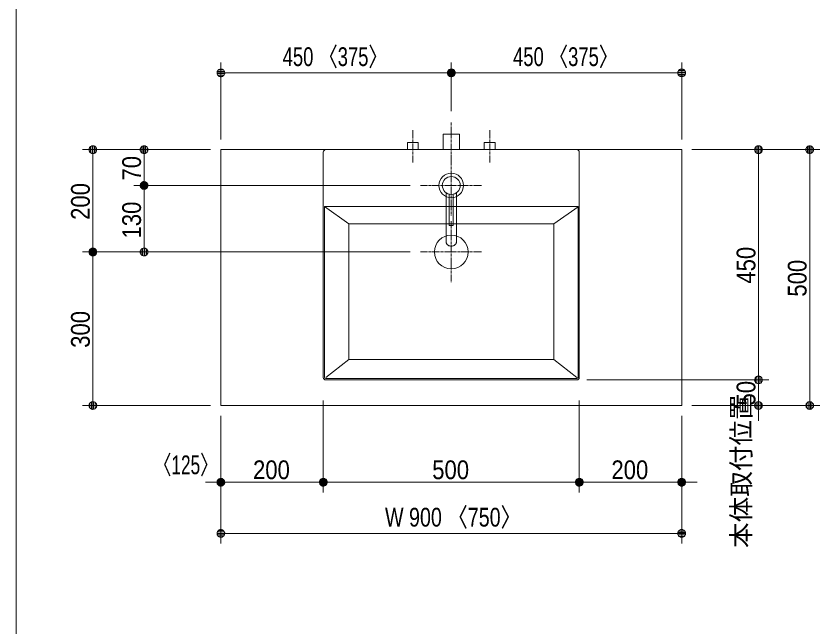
# Model space of a CAD drawing. Units: millimetres, scale not verified. Extents: x -6062 to 6062, y -3045 to 3045.
# Drawn here: x -3018 to -1448, y -803 to 391 of the extents above; entities that cross this region are included whole.
import ezdxf
from ezdxf.enums import TextEntityAlignment as Align

# ---------------------------------------------------------------- set-up
doc = ezdxf.new("R2010")
doc.units = ezdxf.units.MM
doc.header["$LTSCALE"] = 20
doc.linetypes.add('CHAIN1', pattern=[8, 5, -1, 1, -1])
for name, color, linetype, lineweight in [('0-0_1図面枠', 7, 'Continuous', 9), ('0-1_2寸法-2', 7, 'Continuous', 9), ('0-2_0', 7, 'Continuous', 9), ('0-3_2寸法-1', 7, 'Continuous', 9), ('0-6_5ボウル・キャビネット', 7, 'Continuous', 9), ('0-7_4給排水', 7, 'Continuous', 9)]:
    doc.layers.add(name, color=color, linetype=linetype, lineweight=lineweight)
doc.styles.add('ＭＳ Ｐゴシック', font='')
doc.styles.get('ＭＳ Ｐゴシック').set_extended_font_data('MS PGothic')

# ---------------------------------------------------------------- blocks, each defined once
blk = doc.blocks.new('_Dot')
at = {"layer": '0-2_0'}
for p, q in [((-10, 0), (-20, 0)), ((9.78, 2), (-9.78, 2)), ((7.99, 6), (-7.99, 6)), ((9.16, -3.98), (-9.16, -3.98)), ((6, -7.98), (-6, -7.98))]:
    blk.add_line(p, q, dxfattribs=at)
for points in [[(10, 0), (9.92, 1.25), (9.69, 2.49), (9.3, 3.68), (8.76, 4.82), (8.09, 5.88), (7.29, 6.85), (6.37, 7.71), (5.36, 8.44), (4.26, 9.05), (3.09, 9.51), (1.87, 9.82), (0.63, 9.98), (-0.63, 9.98), (-1.87, 9.82), (-3.09, 9.51), (-4.26, 9.05), (-5.36, 8.44), (-6.37, 7.71), (-7.29, 6.85), (-8.09, 5.88), (-8.76, 4.82), (-9.3, 3.68), (-9.69, 2.49), (-9.92, 1.25), (-10, 0), (0, 0)], [(-10, 0), (-9.92, -1.25), (-9.69, -2.49), (-9.3, -3.68), (-8.76, -4.82), (-8.09, -5.88), (-7.29, -6.85), (-6.37, -7.71), (-5.36, -8.44), (-4.26, -9.05), (-3.09, -9.51), (-1.87, -9.82), (-0.63, -9.98), (0.63, -9.98), (1.87, -9.82), (3.09, -9.51), (4.26, -9.05), (5.36, -8.44), (6.37, -7.71), (7.29, -6.85), (8.09, -5.88), (8.76, -4.82), (9.3, -3.68), (9.69, -2.49), (9.92, -1.25), (10, 0), (0, 0)]]:
    blk.add_lwpolyline(points, close=True, dxfattribs=at)
blk = doc.blocks.new('グループ-8')
at = {"layer": '0-7_4給排水', "linetype": 'CHAIN1'}
blk.add_line((-7600, 2100), (-7600, 3700), dxfattribs=at)
at = {"layer": '0-7_4給排水'}
blk.add_lwpolyline([(-7920, 2600), (-7920, 3200), (-7280, 3200), (-7280, 2600)], dxfattribs=at)
blk = doc.blocks.new('グループ-14')
at = {"layer": '0-6_5ボウル・キャビネット'}
for p, q in [((-12500, 2600), (-2700, 2600)), ((-12600, -6300), (-12600, 2500)), ((-2600, 2500), (-2600, -6300)), ((-11600, -300), (-12550, 376)), ((-12550, -6300), (-12550, 376)), ((-3600, -300), (-2650, 365)), ((-11600, -5600), (-12500, -6300)), ((-3600, -5600), (-2700, -6300)), ((-2700, -6350), (-12500, -6350)), ((-2700, -6400), (-12500, -6400))]:
    blk.add_line(p, q, dxfattribs=at)
at = {"layer": '0-6_5ボウル・キャビネット', "linetype": 'CHAIN1'}
for p, q in [((-7600, -200), (-7600, -2600)), ((-8800, -1400), (-6400, -1400))]:
    blk.add_line(p, q, dxfattribs=at)
at = {"layer": '0-6_5ボウル・キャビネット'}
blk.add_lwpolyline([(-12550, 376), (-2650, 376), (-2650, -6300)], dxfattribs=at)
blk.add_lwpolyline([(-11600, -300), (-3600, -300), (-3600, -5600), (-11600, -5600)], close=True, dxfattribs=at)
blk.add_circle((-7600, -1400), 660, dxfattribs=at)
for centre, radius, start, end in [((-12500, 2500), 100, 90, 180), ((-2700, 2500), 100, 0, 90), ((-12500, -6300), 100, 180, 270), ((-12500, -6300), 50, 180, 270), ((-2700, -6300), 100, 270, 0), ((-2700, -6300), 50, 270, 0)]:
    blk.add_arc(centre, radius, start, end, dxfattribs=at)
blk = doc.blocks.new('グループ-20')
at = {"layer": '0-7_4給排水', "linetype": 'CHAIN1'}
for p, q in [((-7600, 2400), (-7600, 0)), ((-8800, 1200), (-6400, 1200))]:
    blk.add_line(p, q, dxfattribs=at)
at = {"layer": '0-7_4給排水'}
for points in [[(-7800, 912.8), (-7800, -1017.1), (-7799.2, -1030.8), (-7796.7, -1045), (-7792.3, -1059.2), (-7786, -1073.5), (-7777.7, -1087.4), (-7767.4, -1100.9), (-7755.3, -1113.6), (-7741.4, -1125.4), (-7726.1, -1136), (-7709.4, -1145.3), (-7691.9, -1153.2), (-7673.6, -1159.5), (-7655, -1164.4), (-7636.4, -1167.7), (-7618, -1169.7), (-7600, -1170.3), (-7582, -1169.7), (-7563.6, -1167.7), (-7545, -1164.4), (-7526.4, -1159.5), (-7508.1, -1153.2), (-7490.6, -1145.3), (-7473.9, -1136), (-7458.6, -1125.4), (-7444.7, -1113.6), (-7432.6, -1100.9), (-7422.3, -1087.4), (-7414, -1073.5), (-7407.7, -1059.2), (-7403.3, -1045), (-7400.8, -1030.8), (-7400, -1017.1), (-7400, 912.8)], [(-7680, 859.3), (-7680, -360), (-7520, -360), (-7520, 859.3)]]:
    blk.add_lwpolyline(points, dxfattribs=at)
for radius in [480, 350]:
    blk.add_circle((-7600, 1200), radius, dxfattribs=at)
blk = doc.blocks.new('止水栓_平面_W75')
at = {"layer": '0-7_4給排水', "linetype": 'CHAIN1'}
for p, q in [((-1500, -500), (-1500, 780)), ((1500, -500), (1500, 780))]:
    blk.add_line(p, q, dxfattribs=at)
at = {"layer": '0-7_4給排水'}
for points in [[(-1710, 0), (-1710, 280), (-1290, 280), (-1290, 0)], [(1290, 0), (1290, 280), (1710, 280), (1710, 0)]]:
    blk.add_lwpolyline(points, dxfattribs=at)

msp = doc.modelspace()

# ---------------------------------------------------------------- linework, layer by layer
at = {"layer": '0-0_1図面枠'}
msp.add_line((-3017.5, 1750), (-3017.5, -2420), dxfattribs=at)
at = {"layer": '0-1_2寸法-2'}
for p, q in [((-1567.5, -304.99), (-1567.5, -289.99)), ((-1697.5, -320), (-1547.5, -320)), ((-1567.5, -370), (-1567.5, -320)), ((-1697.5, -370), (-1547.5, -370)), ((-2617.5, -390), (-2617.5, -540)), ((-2417.5, -390), (-2417.5, -540)), ((-1917.5, -390), (-1917.5, -540)), ((-1717.5, -390), (-1717.5, -540)), ((-1567.5, -385.01), (-1567.5, -400.01)), ((-2632.51, -520), (-2647.51, -520)), ((-2417.5, -520), (-2617.5, -520)), ((-2402.49, -520), (-2387.49, -520)), ((-1932.51, -520), (-1947.51, -520)), ((-1917.5, -520), (-1717.5, -520)), ((-1702.49, -520), (-1687.49, -520))]:
    msp.add_line(p, q, dxfattribs=at)
at = {"layer": '0-3_2寸法-1'}
for p, q in [((-2617.5, 150), (-2617.5, 300)), ((-2167.5, 205), (-2167.5, 300)), ((-2167.5, 205), (-2167.5, 300)), ((-1717.5, 150), (-1717.5, 300)), ((-2182.51, 280), (-2602.49, 280)), ((-2152.49, 280), (-1732.51, 280)), ((-2787.5, 130), (-2887.5, 130)), ((-2637.5, 130), (-2787.5, 130)), ((-1697.5, 130), (-1547.5, 130)), ((-1547.5, 130), (-1447.5, 130)), ((-2867.5, -54.99), (-2867.5, 114.99)), ((-2767.5, 75.01), (-2767.5, 114.99)), ((-1567.5, -304.99), (-1567.5, 114.99)), ((-1467.5, -354.99), (-1467.5, 114.99)), ((-2247.5, 60), (-2787.5, 60)), ((-2247.5, 60), (-2787.5, 60)), ((-2767.5, 44.99), (-2767.5, -54.99)), ((-2787.5, -70), (-2887.5, -70)), ((-2787.5, -70), (-2887.5, -70)), ((-2247.5, -70), (-2787.5, -70)), ((-2867.5, -85.01), (-2867.5, -354.99)), ((-1902.5, -320), (-1547.5, -320)), ((-2417.5, -360), (-2417.5, -540)), ((-1917.5, -360), (-1917.5, -540)), ((-2637.5, -370), (-2887.5, -370)), ((-1547.5, -370), (-1447.5, -370)), ((-2617.5, -390), (-2617.5, -540)), ((-2417.5, -390), (-2417.5, -540)), ((-1917.5, -390), (-1917.5, -540)), ((-1717.5, -390), (-1717.5, -540)), ((-2602.49, -520), (-2432.51, -520)), ((-1932.51, -520), (-2402.49, -520)), ((-1902.49, -520), (-1732.51, -520)), ((-2617.5, -540), (-2617.5, -640)), ((-1717.5, -540), (-1717.5, -640)), ((-1732.51, -620), (-2602.49, -620))]:
    msp.add_line(p, q, dxfattribs=at)
at = {"layer": '0-6_5ボウル・キャビネット'}
msp.add_lwpolyline([(-2617.5, 130), (-1717.5, 130), (-1717.5, -370), (-2617.5, -370)], close=True, dxfattribs=at)

# ---------------------------------------------------------------- block references
at = {"layer": '0-1_2寸法-2', "xscale": 0.7503418, "yscale": 0.7503418}
for p, rotation in [((-1567.5, -320), 270), ((-1567.5, -370), 90), ((-2417.5, -520), 180), ((-1717.5, -520), 180)]:
    msp.add_blockref('_Dot', p, dxfattribs=dict(at, rotation=rotation))
for p in [(-2617.5, -520), (-1917.5, -520)]:
    msp.add_blockref('_Dot', p, dxfattribs=at)
at = {"layer": '0-3_2寸法-1', "xscale": 0.7503418, "yscale": 0.7503418}
for p, rotation in [((-2617.5, 280), 180), ((-2167.5, 280), 180), ((-2867.5, 130), 90), ((-2767.5, 130), 90), ((-1567.5, 130), 90), ((-1467.5, 130), 90), ((-2767.5, 60), 270), ((-2767.5, 60), 90), ((-2867.5, -70), 270), ((-2867.5, -70), 90), ((-2767.5, -70), 270), ((-1567.5, -320), 270), ((-2867.5, -370), 270), ((-1467.5, -370), 270), ((-2617.5, -520), 180), ((-2417.5, -520), 180), ((-1917.5, -520), 180), ((-2617.5, -620), 180)]:
    msp.add_blockref('_Dot', p, dxfattribs=dict(at, rotation=rotation))
for p in [(-2167.5, 280), (-1717.5, 280), (-2417.5, -520), (-1917.5, -520), (-1717.5, -520), (-1717.5, -620)]:
    msp.add_blockref('_Dot', p, dxfattribs=at)
at = {"layer": '0-6_5ボウル・キャビネット', "xscale": 0.05, "yscale": 0.05}
msp.add_blockref('グループ-14', (-1787.5, 0), dxfattribs=at)
at = {"layer": '0-7_4給排水', "xscale": 0.05, "yscale": 0.05}
for name, p in [('グループ-8', (-1787.5, 0)), ('止水栓_平面_W75', (-2167.5, 130)), ('グループ-20', (-1787.5, 0))]:
    msp.add_blockref(name, p, dxfattribs=at)

# ---------------------------------------------------------------- texts
at = {"layer": '0-1_2寸法-2', "style": 'ＭＳ Ｐゴシック', "width": 0.9}
msp.add_text('50', height=36.66, rotation=90, dxfattribs=at).set_placement((-1562.54, -369.98), align=Align.BOTTOM_LEFT)
at = {"layer": '0-1_2寸法-2', "style": 'ＭＳ Ｐゴシック'}
msp.add_text('本体取付位置', height=36.66, rotation=90, dxfattribs=at).set_placement((-1572.19, -648.35), align=Align.BOTTOM_LEFT)
at = {"layer": '0-1_2寸法-2', "style": 'ＭＳ Ｐゴシック', "width": 0.7}
msp.add_text('〈125〉', height=36.69, dxfattribs=at).set_placement((-2749.1, -515.31), align=Align.BOTTOM_LEFT)
at = {"layer": '0-3_2寸法-1', "style": 'ＭＳ Ｐゴシック'}
for s, height, width, p in [('450 〈375〉', 36.66, 0.75, (-2496.82, 282.35)), ('450 〈375〉', 36.66, 0.75, (-2046.82, 282.35)), ('200', 36.66, 0.9, (-2554.78, -524.96)), ('500', 36.66, 0.9, (-2204.78, -524.96)), ('200', 36.66, 0.9, (-1854.78, -524.96)), ('W 900 〈750〉', 36.69, 0.8, (-2296.89, -617.65))]:
    msp.add_text(s, height=height, dxfattribs=dict(at, width=width)).set_placement(p, align=Align.BOTTOM_LEFT)
at = {"layer": '0-3_2寸法-1', "style": 'ＭＳ Ｐゴシック', "width": 0.9}
for s, p in [('70', (-2762.54, 69.63)), ('200', (-2862.54, -7.28)), ('130', (-2762.54, -43.61)), ('450', (-1562.54, -131.89)), ('500', (-1462.54, -157.28)), ('300', (-2862.54, -257.28))]:
    msp.add_text(s, height=36.66, rotation=90, dxfattribs=at).set_placement(p, align=Align.BOTTOM_LEFT)

doc.saveas('drawing.dxf')
